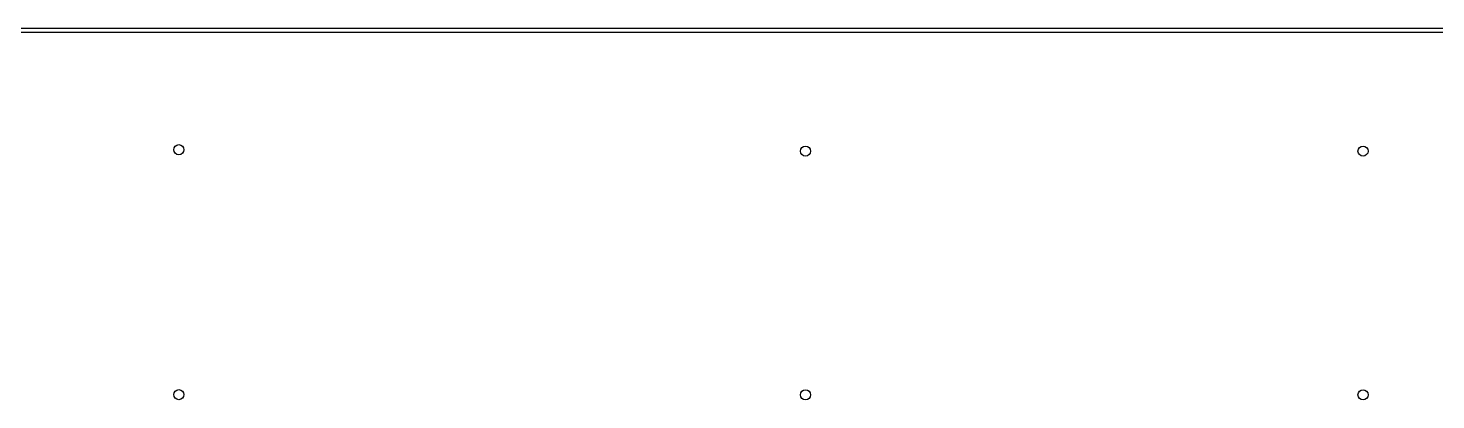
# Model space of a CAD drawing. Header units: inches. Extents: x -1 to 5.83, y -0.16 to 3.73.
# Drawn here: x 1.991 to 3.91, y 2.778 to 3.285 of the extents above; entities that cross this region are included whole.
import ezdxf

# ---------------------------------------------------------------- set-up
doc = ezdxf.new("R2010")
doc.units = ezdxf.units.IN
doc.header["$MEASUREMENT"] = 0
doc.layers.add('BLACK', color=250, linetype='CONTINUOUS')

msp = doc.modelspace()

# ---------------------------------------------------------------- linework, layer by layer
at = {"layer": 'BLACK', "linetype": 'CONTINUOUS'}
for p, q in [((0, 3.2849), (5.187, 3.2849)), ((5.187, 3.279), (0.003, 3.279))]:
    msp.add_line(p, q, dxfattribs=at)
at = {"layer": 'BLACK'}
for centre in [(2.1963, 3.1191), (2.1963, 3.1191), (3.0506, 3.1172), (3.0506, 3.1172), (3.8105, 3.1172), (3.8105, 3.1172), (2.1963, 2.7849), (2.1963, 2.7849), (3.0506, 2.7847), (3.0506, 2.7847), (3.8105, 2.7847), (3.8105, 2.7847)]:
    msp.add_circle(centre, 0.00689, dxfattribs=at)

doc.saveas('drawing.dxf')
